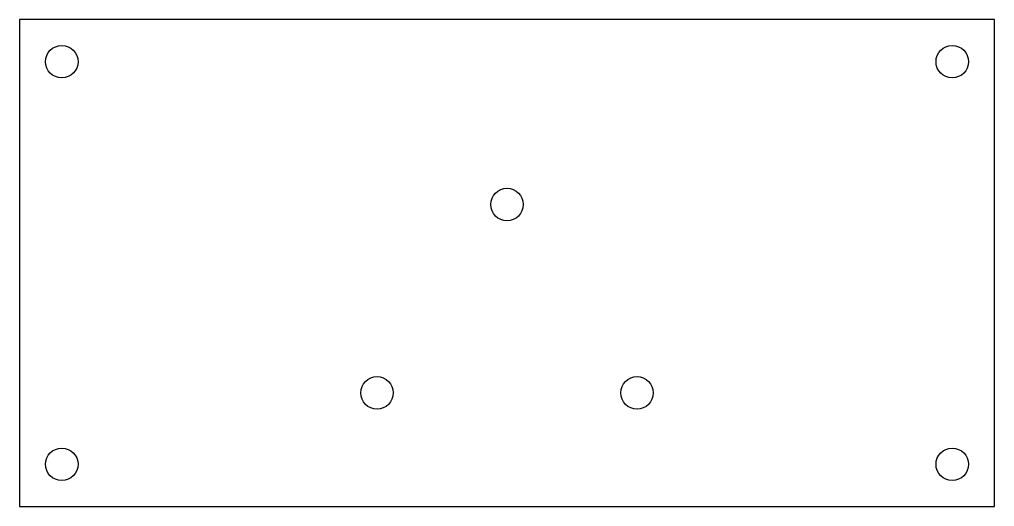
# Model space of a CAD drawing. Header units: millimetres. Extents: x 0 to 75, y 0 to 37.5.
import ezdxf

# ---------------------------------------------------------------- set-up
doc = ezdxf.new("R2010")
doc.units = ezdxf.units.MM

msp = doc.modelspace()

# ---------------------------------------------------------------- linework, layer by layer
msp.add_lwpolyline([(0, 0), (75, 0), (75, 37.5), (0, 37.5)], close=True)
for centre in [(3.25, 34.25), (71.75, 34.25), (37.5, 23.25), (27.5, 8.75), (47.5, 8.75), (3.25, 3.25), (71.75, 3.25)]:
    msp.add_circle(centre, 1.25)

doc.saveas('drawing.dxf')
